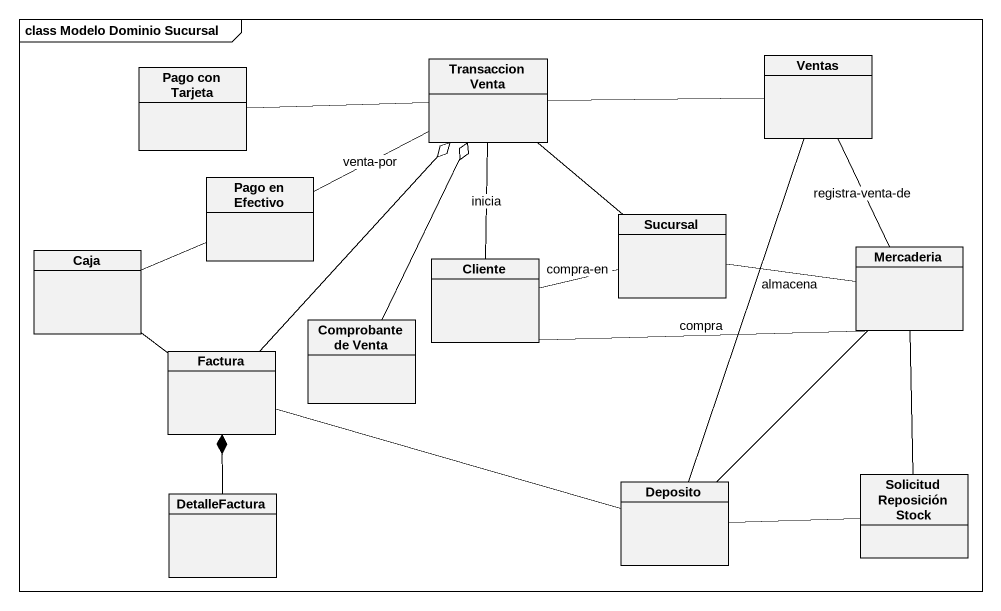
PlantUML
@startuml
mainframe class Modelo Dominio Sucursal
hide circle
hide empty members
class "Pago con Tarjeta" as Pago_con_Tarjeta
class "Transaccion Venta" as Transaccion_Venta
class Ventas
class "Pago en Efectivo" as Pago_en_Efectivo
class Sucursal
class Caja
class Cliente
class Mercaderia
class "Comprobante de Venta" as Comprobante_de_Venta
class Factura
class DetalleFactura
class Deposito
class "Solicitud Reposición Stock" as Solicitud_Reposición_Stock
Pago_con_Tarjeta -right- Transaccion_Venta
Transaccion_Venta -right- Ventas
Transaccion_Venta -- Sucursal
Pago_en_Efectivo -right- Transaccion_Venta : venta-por
Sucursal -right- Mercaderia : almacena
Caja -right- Pago_en_Efectivo
Caja -- Factura
Cliente -up- Transaccion_Venta : inicia
Cliente -right- Sucursal : compra-en
Cliente -right- Mercaderia : compra
Mercaderia -up- Ventas : registra-venta-de
Comprobante_de_Venta -up-o Transaccion_Venta
Factura -up-o Transaccion_Venta
Factura -right- Deposito
DetalleFactura -up-* Factura
Deposito -up- Ventas
Deposito -up- Mercaderia
Deposito -right- Solicitud_Reposición_Stock
Solicitud_Reposición_Stock -up- Mercaderia
@enduml
